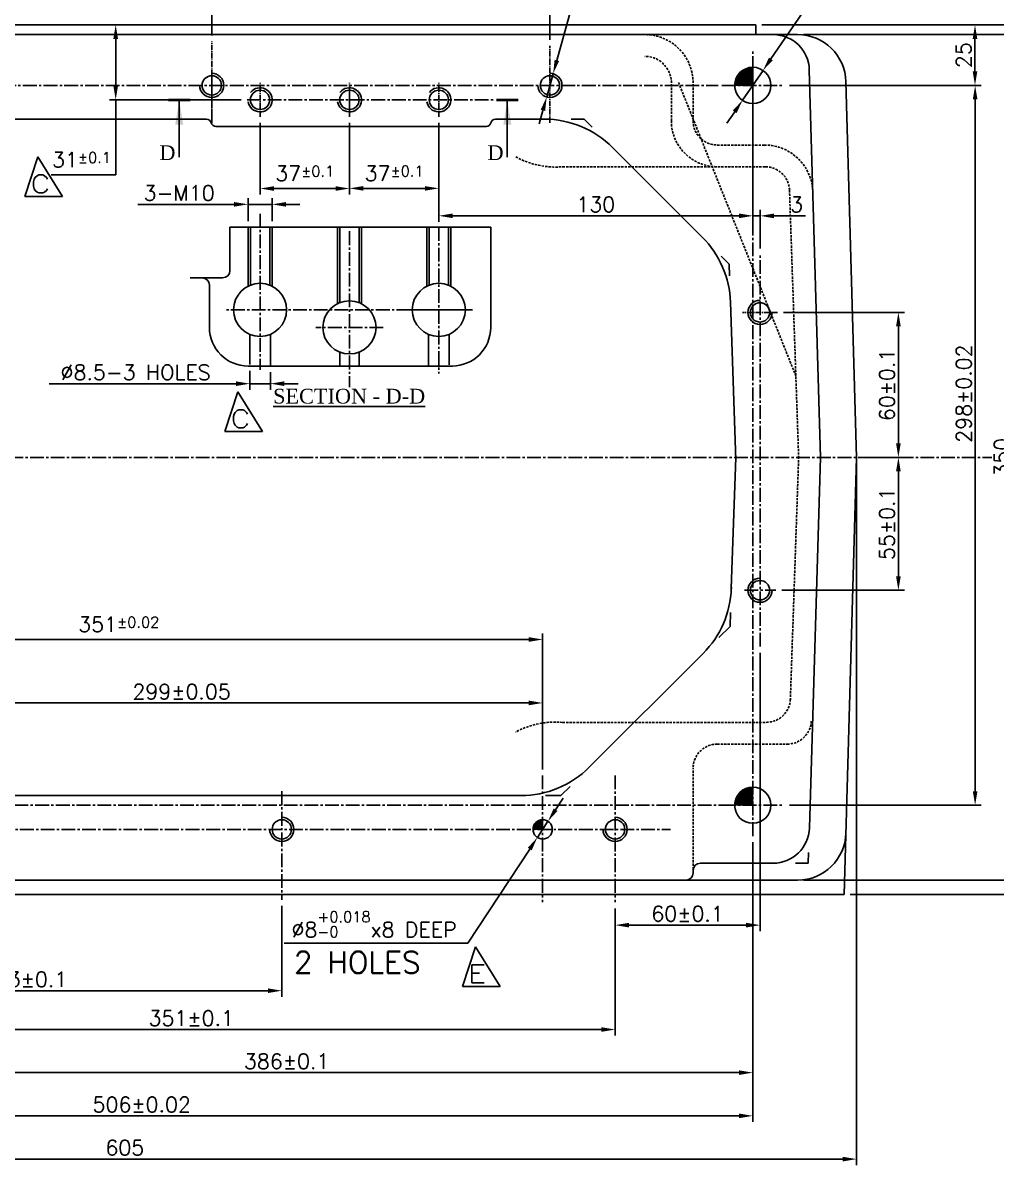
# Model space of a CAD drawing. Header units: millimetres. Extents: x -4466 to 20635, y -2270 to 9154.
# Drawn here: x 3373.3 to 3776.3, y 5808.7 to 6281.6 of the extents above; entities that cross this region are included whole.
import ezdxf

# ---------------------------------------------------------------- set-up
doc = ezdxf.new("R2010")
doc.units = ezdxf.units.MM
doc.header["$LTSCALE"] = 0.3
doc.header["$PDSIZE"] = -50
doc.linetypes.add('CENTER2', pattern=[28.575, 19.05, -3.175, 3.175, -3.175])
doc.linetypes.add('HIDDEN2', pattern=[4.7625, 3.175, -1.5875])
doc.layers.add('AM_8', color=1, linetype='Continuous', lineweight=25)
doc.layers.add('center', color=1, linetype='CENTER2')
doc.layers.add('hidden', color=4, linetype='HIDDEN2')
doc.styles.add('ROMANTIC', font='romantic.ttf')
doc.styles.add('rs', font='romans.shx')
doc.styles.get("Standard").update_dxf_attribs({"font": 'romans.shx'})
doc.dimstyles.new('ISO-25', dxfattribs={"dimscale": 2.5, "dimtxt": 2.5, "dimasz": 2.5, "dimexe": 0.7, "dimexo": 0.625, "dimtad": 1, "dimdec": 3, "dimlfac": -1, "dimzin": 9, "dimdsep": 46, "dimtxsty": 'Standard', "dimcen": 2.5, "dimclrd": 1, "dimclre": 1, "dimclrt": 7, "dimazin": 0, "dimtfac": 0.65, "dimtdec": 3, "dimtmove": 0, "dimatfit": 3, "dimfxl": 0.7, "dimtolj": 1, "dimarcsym": 0})
doc.dimstyles.new('sarab', dxfattribs={"dimscale": 3, "dimtxt": 2.5, "dimasz": 2.3, "dimexe": 1, "dimexo": 1, "dimtad": 1, "dimdec": 3, "dimdsep": 46, "dimtxsty": 'rs', "dimcen": 0, "dimclrd": 1, "dimclre": 1, "dimclrt": 7, "dimadec": 3, "dimazin": 2, "dimtfac": 1, "dimtdec": 3, "dimtmove": 0, "dimatfit": 3, "dimfxl": 1, "dimarcsym": 0})
doc.dimstyles.new('sarab$0', dxfattribs={"dimscale": 3, "dimtxt": 2.5, "dimasz": 2.3, "dimexe": 1, "dimexo": 1, "dimtad": 1, "dimdec": 3, "dimdsep": 46, "dimtxsty": 'rs', "dimcen": 0, "dimclrd": 1, "dimclre": 1, "dimclrt": 7, "dimadec": 3, "dimazin": 2, "dimtfac": 1, "dimtdec": 3, "dimtmove": 0, "dimatfit": 3, "dimfxl": 1, "dimarcsym": 0})
doc.dimstyles.new('sarab$3', dxfattribs={"dimscale": 3, "dimtxt": 2.5, "dimasz": 2.3, "dimexe": 1, "dimexo": 1, "dimtad": 1, "dimdec": 3, "dimdsep": 46, "dimtxsty": 'rs', "dimcen": 0, "dimclrd": 1, "dimclre": 1, "dimclrt": 7, "dimadec": 3, "dimazin": 2, "dimtfac": 1, "dimtdec": 3, "dimtmove": 0, "dimatfit": 3, "dimfxl": 1, "dimarcsym": 0})
pattern_1 = [(45, (-37.37105, 3307.34637), (-0.0707106781, 0.0707106781), [])]

# ---------------------------------------------------------------- blocks, each defined once
blk = doc.blocks.new('*D426')
at = {"color": 1, "lineweight": -2, "transparency": 16777216}
for p, q in [((3718.54, 6099.17), (3718.54, 5808.67)), ((3113.54, 5872.17), (3113.54, 5808.67)), ((3712.79, 5811.17), (3119.29, 5811.17))]:
    blk.add_line(p, q, dxfattribs=at)
at = {"color": 1, "transparency": 16777216}
for points in [[(3119.29, 5812.13), (3119.29, 5810.21), (3113.54, 5811.17)], [(3712.79, 5812.13), (3712.79, 5810.21), (3718.54, 5811.17)]]:
    blk.add_solid(points, dxfattribs=at)
at = {"layer": 'Defpoints', "color": 0, "transparency": 16777216}
for p in [(3718.54, 6101.67), (3113.54, 5874.67), (3113.54, 5811.17)]:
    blk.add_point(p, dxfattribs=at)
at = {"color": 7, "transparency": 16777216, "insert": (3415.53, 5815.86), "char_height": 6.25, "attachment_point": 5, "style": 'rs'}
blk.add_mtext('605', dxfattribs=at)
blk = doc.blocks.new('*D346')
at = {"color": 1, "lineweight": -2, "transparency": 16777216}
for p, q in [((3267.54, 5916.61), (3267.54, 5878.39)), ((3480.54, 5916), (3480.54, 5878.39)), ((3273.29, 5880.89), (3474.79, 5880.89))]:
    blk.add_line(p, q, dxfattribs=at)
at = {"color": 1, "transparency": 16777216}
for points in [[(3273.29, 5881.84), (3273.29, 5879.93), (3267.54, 5880.89)], [(3474.79, 5881.84), (3474.79, 5879.93), (3480.54, 5880.89)]]:
    blk.add_solid(points, dxfattribs=at)
at = {"layer": 'Defpoints', "color": 0, "transparency": 16777216}
for p in [(3267.54, 5919.11), (3480.54, 5918.5), (3480.54, 5880.89)]:
    blk.add_point(p, dxfattribs=at)
at = {"color": 7, "transparency": 16777216, "insert": (3374.04, 5885.57), "char_height": 6.25, "attachment_point": 5, "style": 'rs'}
blk.add_mtext('213±0.1', dxfattribs=at)
blk = doc.blocks.new('*D347')
at = {"color": 1, "lineweight": -2, "transparency": 16777216}
for p, q in [((3267.54, 5918.17), (3267.54, 5862.31)), ((3618.54, 5914.98), (3618.54, 5862.31)), ((3273.29, 5864.81), (3612.79, 5864.81))]:
    blk.add_line(p, q, dxfattribs=at)
at = {"color": 1, "transparency": 16777216}
for points in [[(3273.29, 5865.77), (3273.29, 5863.85), (3267.54, 5864.81)], [(3612.79, 5865.77), (3612.79, 5863.85), (3618.54, 5864.81)]]:
    blk.add_solid(points, dxfattribs=at)
at = {"layer": 'Defpoints', "color": 0, "transparency": 16777216}
for p in [(3267.54, 5920.67), (3618.54, 5917.48), (3618.54, 5864.81)]:
    blk.add_point(p, dxfattribs=at)
at = {"color": 7, "transparency": 16777216, "insert": (3443.04, 5869.5), "char_height": 6.25, "attachment_point": 5, "style": 'rs'}
blk.add_mtext('351±0.1', dxfattribs=at)
blk = doc.blocks.new('*D395')
at = {"color": 1, "lineweight": -2, "transparency": 16777216}
for p, q in [((3675.54, 5942.4), (3675.54, 5844.47)), ((3289.54, 5920.67), (3289.54, 5844.47)), ((3295.29, 5846.97), (3669.79, 5846.97))]:
    blk.add_line(p, q, dxfattribs=at)
at = {"color": 1, "transparency": 16777216}
for points in [[(3295.29, 5847.93), (3295.29, 5846.01), (3289.54, 5846.97)], [(3669.79, 5847.93), (3669.79, 5846.01), (3675.54, 5846.97)]]:
    blk.add_solid(points, dxfattribs=at)
at = {"layer": 'Defpoints', "color": 0, "transparency": 16777216}
for p in [(3675.54, 5944.9), (3289.54, 5923.17), (3675.54, 5846.97)]:
    blk.add_point(p, dxfattribs=at)
at = {"color": 7, "transparency": 16777216, "insert": (3482.54, 5851.66), "char_height": 6.25, "attachment_point": 5, "style": 'rs'}
blk.add_mtext('386±0.1', dxfattribs=at)
blk = doc.blocks.new('*D348')
at = {"color": 1, "lineweight": -2, "transparency": 16777216}
for p, q in [((3690.81, 6255.67), (3770.11, 6255.67)), ((3767.61, 6249.92), (3767.61, 5963.42)), ((3690.81, 5957.67), (3770.11, 5957.67))]:
    blk.add_line(p, q, dxfattribs=at)
at = {"color": 1, "transparency": 16777216}
for points in [[(3766.65, 6249.92), (3768.57, 6249.92), (3767.61, 6255.67)], [(3766.65, 5963.42), (3768.57, 5963.42), (3767.61, 5957.67)]]:
    blk.add_solid(points, dxfattribs=at)
at = {"layer": 'Defpoints', "color": 0, "transparency": 16777216}
for p in [(3688.31, 6255.67), (3688.31, 5957.67), (3767.61, 5957.67)]:
    blk.add_point(p, dxfattribs=at)
at = {"color": 7, "transparency": 16777216, "insert": (3762.92, 6128.06), "char_height": 6.25, "attachment_point": 5, "rotation": 90, "style": 'rs'}
blk.add_mtext('298±0.02', dxfattribs=at)
blk = doc.blocks.new('*D352')
at = {"color": 1, "lineweight": -2, "transparency": 16777216}
for p, q in [((3678.54, 6020.81), (3678.54, 5905.53)), ((3618.54, 5914.98), (3618.54, 5905.53)), ((3624.29, 5908.03), (3672.79, 5908.03))]:
    blk.add_line(p, q, dxfattribs=at)
at = {"color": 1, "transparency": 16777216}
for points in [[(3624.29, 5908.99), (3624.29, 5907.07), (3618.54, 5908.03)], [(3672.79, 5908.99), (3672.79, 5907.07), (3678.54, 5908.03)]]:
    blk.add_solid(points, dxfattribs=at)
at = {"layer": 'Defpoints', "color": 0, "transparency": 16777216}
for p in [(3678.54, 6023.31), (3618.54, 5917.48), (3678.54, 5908.03)]:
    blk.add_point(p, dxfattribs=at)
at = {"color": 7, "transparency": 16777216, "insert": (3648.54, 5912.72), "char_height": 6.25, "attachment_point": 5, "style": 'rs'}
blk.add_mtext('60±0.1', dxfattribs=at)
blk = doc.blocks.new('*D437')
at = {"color": 1, "lineweight": -2, "transparency": 16777216}
for p, q in [((3169.54, 5955.17), (3169.54, 5826.57)), ((3675.54, 5939.9), (3675.54, 5826.57)), ((3175.29, 5829.07), (3669.79, 5829.07))]:
    blk.add_line(p, q, dxfattribs=at)
at = {"color": 1, "transparency": 16777216}
for points in [[(3175.29, 5830.03), (3175.29, 5828.11), (3169.54, 5829.07)], [(3669.79, 5830.03), (3669.79, 5828.11), (3675.54, 5829.07)]]:
    blk.add_solid(points, dxfattribs=at)
at = {"layer": 'Defpoints', "color": 0, "transparency": 16777216}
for p in [(3169.54, 5957.67), (3675.54, 5942.4), (3675.54, 5829.07)]:
    blk.add_point(p, dxfattribs=at)
at = {"color": 7, "transparency": 16777216, "insert": (3422.54, 5833.76), "char_height": 6.25, "attachment_point": 5, "style": 'rs'}
blk.add_mtext('506±0.02', dxfattribs=at)
blk = doc.blocks.new('*D438')
at = {"color": 1, "lineweight": -2, "transparency": 16777216}
for p, q in [((3267.54, 6290.17), (3267.54, 6297)), ((3273.29, 6294.5), (3445.79, 6294.5)), ((3451.54, 6276.31), (3451.54, 6297))]:
    blk.add_line(p, q, dxfattribs=at)
at = {"color": 1, "transparency": 16777216}
for points in [[(3273.29, 6295.46), (3273.29, 6293.55), (3267.54, 6294.5)], [(3445.79, 6295.46), (3445.79, 6293.55), (3451.54, 6294.5)]]:
    blk.add_solid(points, dxfattribs=at)
at = {"layer": 'Defpoints', "color": 0, "transparency": 16777216}
for p in [(3451.54, 6294.5), (3267.54, 6287.67), (3451.54, 6273.81)]:
    blk.add_point(p, dxfattribs=at)
at = {"color": 7, "transparency": 16777216, "insert": (3359.54, 6299.19), "char_height": 6.25, "attachment_point": 5, "style": 'rs'}
blk.add_mtext('184±0.1', dxfattribs=at)
blk = doc.blocks.new('_DatumFilled')
at = {"color": 0, "linetype": 'ByBlock'}
blk.add_solid([(0, 0.577), (-1, 0), (0, -0.577)], dxfattribs=at)
blk = doc.blocks.new('*D439')
at = {"color": 1, "lineweight": -2, "transparency": 16777216}
for p, q in [((3267.54, 6283.17), (3267.54, 6313.5)), ((3591.54, 6274.56), (3591.54, 6313.5)), ((3273.29, 6311), (3585.79, 6311))]:
    blk.add_line(p, q, dxfattribs=at)
at = {"color": 1, "transparency": 16777216}
for points in [[(3273.29, 6311.95), (3273.29, 6310.04), (3267.54, 6311)], [(3585.79, 6311.95), (3585.79, 6310.04), (3591.54, 6311)]]:
    blk.add_solid(points, dxfattribs=at)
at = {"layer": 'Defpoints', "color": 0, "transparency": 16777216}
for p in [(3591.54, 6311), (3267.54, 6280.67), (3591.54, 6272.06)]:
    blk.add_point(p, dxfattribs=at)
at = {"color": 7, "transparency": 16777216, "insert": (3429.54, 6315.68), "char_height": 6.25, "attachment_point": 5, "style": 'rs'}
blk.add_mtext('324±0.1', dxfattribs=at)
blk = doc.blocks.new('*D440')
at = {"color": 1, "lineweight": -2, "transparency": 16777216}
for p, q in [((3721.04, 6101.67), (3738.33, 6101.67)), ((3735.83, 6095.92), (3735.83, 6052.42)), ((3687.61, 6046.67), (3738.33, 6046.67))]:
    blk.add_line(p, q, dxfattribs=at)
at = {"color": 1, "transparency": 16777216}
for points in [[(3734.87, 6095.92), (3736.79, 6095.92), (3735.83, 6101.67)], [(3734.87, 6052.42), (3736.79, 6052.42), (3735.83, 6046.67)]]:
    blk.add_solid(points, dxfattribs=at)
at = {"layer": 'Defpoints', "color": 0, "transparency": 16777216}
for p in [(3718.54, 6101.67), (3685.11, 6046.67), (3735.83, 6046.67)]:
    blk.add_point(p, dxfattribs=at)
at = {"color": 7, "transparency": 16777216, "insert": (3731.14, 6074.17), "char_height": 6.25, "attachment_point": 5, "rotation": 90, "style": 'rs'}
blk.add_mtext('55±0.1', dxfattribs=at)
blk = doc.blocks.new('*D441')
at = {"color": 1, "lineweight": -2, "transparency": 16777216}
for p, q in [((3688.27, 6161.67), (3738.33, 6161.67)), ((3735.83, 6107.42), (3735.83, 6155.92)), ((3721.04, 6101.67), (3738.33, 6101.67))]:
    blk.add_line(p, q, dxfattribs=at)
at = {"color": 1, "transparency": 16777216}
for points in [[(3734.87, 6155.92), (3736.79, 6155.92), (3735.83, 6161.67)], [(3734.87, 6107.42), (3736.79, 6107.42), (3735.83, 6101.67)]]:
    blk.add_solid(points, dxfattribs=at)
at = {"layer": 'Defpoints', "color": 0, "transparency": 16777216}
for p in [(3685.77, 6161.67), (3735.83, 6161.67), (3718.54, 6101.67)]:
    blk.add_point(p, dxfattribs=at)
at = {"color": 7, "transparency": 16777216, "insert": (3731.14, 6131.67), "char_height": 6.25, "attachment_point": 5, "rotation": 90, "style": 'rs'}
blk.add_mtext('60±0.1', dxfattribs=at)
blk = doc.blocks.new('*D442')
at = {"color": 1, "lineweight": -2, "transparency": 16777216}
for p, q in [((3696.6, 6276.67), (3785.84, 6276.67)), ((3783.34, 6270.92), (3783.34, 5932.42)), ((3696.6, 5926.67), (3785.84, 5926.67))]:
    blk.add_line(p, q, dxfattribs=at)
at = {"color": 1, "transparency": 16777216}
for points in [[(3782.38, 6270.92), (3784.29, 6270.92), (3783.34, 6276.67)], [(3782.38, 5932.42), (3784.29, 5932.42), (3783.34, 5926.67)]]:
    blk.add_solid(points, dxfattribs=at)
at = {"layer": 'Defpoints', "color": 0, "transparency": 16777216}
for p in [(3694.1, 6276.67), (3694.1, 5926.67), (3783.34, 5926.67)]:
    blk.add_point(p, dxfattribs=at)
at = {"color": 7, "transparency": 16777216, "insert": (3778.65, 6101.67), "char_height": 6.25, "attachment_point": 5, "rotation": 90, "style": 'rs'}
blk.add_mtext('350', dxfattribs=at)
blk = doc.blocks.new('*D428')
at = {"color": 1, "lineweight": -2, "transparency": 16777216}
for p, q in [((3679.29, 6280.67), (3828.09, 6280.67)), ((3825.59, 5926.42), (3825.59, 6274.92)), ((3715.87, 5920.67), (3828.09, 5920.67))]:
    blk.add_line(p, q, dxfattribs=at)
at = {"color": 1, "transparency": 16777216}
for points in [[(3824.63, 6274.92), (3826.55, 6274.92), (3825.59, 6280.67)], [(3824.63, 5926.42), (3826.55, 5926.42), (3825.59, 5920.67)]]:
    blk.add_solid(points, dxfattribs=at)
at = {"layer": 'Defpoints', "color": 0, "transparency": 16777216}
for p in [(3676.79, 6280.67), (3825.59, 6280.67), (3713.37, 5920.67)]:
    blk.add_point(p, dxfattribs=at)
at = {"color": 7, "transparency": 16777216, "insert": (3820.9, 6101.67), "char_height": 6.25, "attachment_point": 5, "rotation": 90, "style": 'rs'}
blk.add_mtext('360±0.1', dxfattribs=at)
blk = doc.blocks.new('*D432')
at = {"color": 1, "lineweight": -2, "transparency": 16777216}
for p, q in [((3604.98, 6303.85), (3594.43, 6266.03)), ((3685.7, 6303.85), (3604.98, 6303.85)), ((3590.2, 6250.86), (3592.88, 6260.49)), ((3588.65, 6245.32), (3587.11, 6239.78))]:
    blk.add_line(p, q, dxfattribs=at)
at = {"color": 1, "transparency": 16777216}
for points in [[(3593.5, 6266.29), (3595.35, 6265.77), (3592.88, 6260.49)], [(3587.73, 6245.58), (3589.57, 6245.06), (3590.2, 6250.86)]]:
    blk.add_solid(points, dxfattribs=at)
at = {"layer": 'Defpoints', "color": 0, "transparency": 16777216}
for p in [(3592.88, 6260.49), (3590.2, 6250.86)]:
    blk.add_point(p, dxfattribs=at)
at = {"color": 7, "transparency": 16777216, "insert": (3646.12, 6310.17), "char_height": 6.25, "attachment_point": 5, "style": 'rs'}
blk.add_mtext('M10 (13 HOLES)', dxfattribs=at)
blk = doc.blocks.new('*D433')
at = {"color": 1, "lineweight": -2, "transparency": 16777216}
for p, q in [((3710.39, 6306.53), (3683.03, 6266.6)), ((3817.31, 6306.53), (3710.39, 6306.53)), ((3671.3, 6249.49), (3679.78, 6261.86)), ((3668.05, 6244.75), (3664.8, 6240))]:
    blk.add_line(p, q, dxfattribs=at)
at = {"color": 1, "transparency": 16777216}
for points in [[(3682.24, 6267.15), (3683.82, 6266.06), (3679.78, 6261.86)], [(3667.26, 6245.29), (3668.84, 6244.2), (3671.3, 6249.49)]]:
    blk.add_solid(points, dxfattribs=at)
at = {"layer": 'Defpoints', "color": 0, "transparency": 16777216}
for p in [(3679.78, 6261.86), (3671.3, 6249.49)]:
    blk.add_point(p, dxfattribs=at)
at = {"color": 7, "transparency": 16777216, "insert": (3764.64, 6316.42), "char_height": 6.25, "attachment_point": 5, "style": 'rs'}
blk.add_mtext('∅15\\S+0.018^ -0; (3 HOLES)', dxfattribs=at)
blk = doc.blocks.new('*D361')
at = {"color": 1, "lineweight": -2, "transparency": 16777216}
for p, q in [((3471.54, 6240.17), (3471.54, 6210.46)), ((3508.54, 6240.17), (3508.54, 6210.46)), ((3477.29, 6212.96), (3502.79, 6212.96))]:
    blk.add_line(p, q, dxfattribs=at)
at = {"color": 1, "transparency": 16777216}
for points in [[(3477.29, 6213.92), (3477.29, 6212.01), (3471.54, 6212.96)], [(3502.79, 6213.92), (3502.79, 6212.01), (3508.54, 6212.96)]]:
    blk.add_solid(points, dxfattribs=at)
at = {"layer": 'Defpoints', "color": 0, "transparency": 16777216}
for p in [(3471.54, 6242.67), (3508.54, 6242.67), (3508.54, 6212.96)]:
    blk.add_point(p, dxfattribs=at)
at = {"color": 7, "transparency": 16777216, "insert": (3490.04, 6219.21), "char_height": 6.25, "attachment_point": 5, "style": 'rs'}
blk.add_mtext('37{}{\\A0;{\\H1.5x;}{\\A2;\\H0.71x;\\C2;%%p0.1}}', dxfattribs=at)
blk = doc.blocks.new('*D362')
at = {"color": 1, "lineweight": -2, "transparency": 16777216}
for p, q in [((3508.54, 6240.17), (3508.54, 6210.53)), ((3545.54, 6240.17), (3545.54, 6210.53)), ((3514.29, 6213.03), (3539.79, 6213.03))]:
    blk.add_line(p, q, dxfattribs=at)
at = {"color": 1, "transparency": 16777216}
for points in [[(3514.29, 6213.98), (3514.29, 6212.07), (3508.54, 6213.03)], [(3539.79, 6213.98), (3539.79, 6212.07), (3545.54, 6213.03)]]:
    blk.add_solid(points, dxfattribs=at)
at = {"layer": 'Defpoints', "color": 0, "transparency": 16777216}
for p in [(3508.54, 6242.67), (3545.54, 6242.67), (3545.54, 6213.03)]:
    blk.add_point(p, dxfattribs=at)
at = {"color": 7, "transparency": 16777216, "insert": (3527.04, 6219.28), "char_height": 6.25, "attachment_point": 5, "style": 'rs'}
blk.add_mtext('37{}{\\A0;{\\H1.5x;}{\\A2;\\H0.71x;\\C2;%%p0.1}}', dxfattribs=at)
blk = doc.blocks.new('*D363')
at = {"color": 1, "lineweight": -2, "transparency": 16777216}
for p, q in [((3675.54, 6267.81), (3675.54, 6199.17)), ((3545.54, 6224.17), (3545.54, 6199.17)), ((3669.79, 6201.67), (3551.29, 6201.67))]:
    blk.add_line(p, q, dxfattribs=at)
at = {"color": 1, "transparency": 16777216}
for points in [[(3551.29, 6202.63), (3551.29, 6200.72), (3545.54, 6201.67)], [(3669.79, 6202.63), (3669.79, 6200.72), (3675.54, 6201.67)]]:
    blk.add_solid(points, dxfattribs=at)
at = {"layer": 'Defpoints', "color": 0, "transparency": 16777216}
for p in [(3675.54, 6270.31), (3545.54, 6226.67), (3545.54, 6201.67)]:
    blk.add_point(p, dxfattribs=at)
at = {"color": 7, "transparency": 16777216, "insert": (3610.54, 6206.36), "char_height": 6.25, "attachment_point": 5, "style": 'rs'}
blk.add_mtext('130', dxfattribs=at)
blk = doc.blocks.new('*D364')
at = {"color": 1, "lineweight": -2, "transparency": 16777216}
for p, q in [((3669.79, 6201.65), (3664.04, 6201.65)), ((3675.54, 6201.65), (3678.54, 6201.65)), ((3678.54, 6188.09), (3678.54, 6204.15)), ((3684.29, 6201.65), (3697.33, 6201.65)), ((3675.54, 6199.17), (3675.54, 6199.15))]:
    blk.add_line(p, q, dxfattribs=at)
at = {"color": 1, "transparency": 16777216}
for points in [[(3669.79, 6202.61), (3669.79, 6200.69), (3675.54, 6201.65)], [(3684.29, 6202.61), (3684.29, 6200.69), (3678.54, 6201.65)]]:
    blk.add_solid(points, dxfattribs=at)
at = {"layer": 'Defpoints', "color": 0, "transparency": 16777216}
for p in [(3675.54, 6201.67), (3678.54, 6201.65), (3678.54, 6185.59)]:
    blk.add_point(p, dxfattribs=at)
at = {"color": 7, "transparency": 16777216, "insert": (3693.69, 6206.34), "char_height": 6.25, "attachment_point": 5, "style": 'rs'}
blk.add_mtext('3', dxfattribs=at)
blk = doc.blocks.new('*D451')
at = {"color": 1, "lineweight": -2, "transparency": 16777216}
for p, q in [((3443.72, 6280.67), (3409.25, 6280.67)), ((3411.75, 6274.92), (3411.75, 6255.42)), ((3463.64, 6249.67), (3409.25, 6249.67)), ((3411.75, 6249.67), (3411.75, 6218.63)), ((3411.75, 6218.63), (3385.02, 6218.63))]:
    blk.add_line(p, q, dxfattribs=at)
at = {"color": 1, "transparency": 16777216}
for points in [[(3410.79, 6274.92), (3412.71, 6274.92), (3411.75, 6280.67)], [(3410.79, 6255.42), (3412.71, 6255.42), (3411.75, 6249.67)]]:
    blk.add_solid(points, dxfattribs=at)
at = {"layer": 'Defpoints', "color": 0, "transparency": 16777216}
for p in [(3446.22, 6280.67), (3411.75, 6249.67), (3466.14, 6249.67)]:
    blk.add_point(p, dxfattribs=at)
at = {"color": 7, "transparency": 16777216, "insert": (3397.61, 6224.88), "char_height": 6.25, "attachment_point": 5, "style": 'rs'}
blk.add_mtext('31{}{\\A0;{\\H1.5x;}{\\A2;\\H0.71x;\\C2;%%p0.1}}', dxfattribs=at)
blk = doc.blocks.new('*D340')
at = {"color": 1, "lineweight": -2, "transparency": 16777216}
for p, q in [((3467.29, 6137.56), (3467.29, 6129.68)), ((3475.79, 6136.98), (3475.79, 6129.68)), ((3461.54, 6132.18), (3384.21, 6132.18)), ((3475.79, 6132.18), (3467.29, 6132.18)), ((3481.54, 6132.18), (3487.29, 6132.18))]:
    blk.add_line(p, q, dxfattribs=at)
at = {"color": 1, "transparency": 16777216}
for points in [[(3461.54, 6133.14), (3461.54, 6131.22), (3467.29, 6132.18)], [(3481.54, 6133.14), (3481.54, 6131.22), (3475.79, 6132.18)]]:
    blk.add_solid(points, dxfattribs=at)
at = {"layer": 'Defpoints', "color": 0, "transparency": 16777216}
for p in [(3467.29, 6140.06), (3475.79, 6139.48), (3467.29, 6132.18)]:
    blk.add_point(p, dxfattribs=at)
at = {"color": 7, "transparency": 16777216, "insert": (3420, 6136.87), "char_height": 6.25, "attachment_point": 5, "style": 'rs'}
blk.add_mtext('%%C8.5-3 HOLES', dxfattribs=at)
blk = doc.blocks.new('*D365')
at = {"color": 1, "lineweight": -2, "transparency": 16777216}
for p, q in [((3460.79, 6206.42), (3420.96, 6206.42)), ((3466.54, 6199.48), (3466.54, 6208.92)), ((3476.54, 6206.42), (3466.54, 6206.42)), ((3476.54, 6199.48), (3476.54, 6208.92)), ((3482.29, 6206.42), (3488.04, 6206.42))]:
    blk.add_line(p, q, dxfattribs=at)
at = {"color": 1, "transparency": 16777216}
for points in [[(3460.79, 6207.38), (3460.79, 6205.46), (3466.54, 6206.42)], [(3482.29, 6207.38), (3482.29, 6205.46), (3476.54, 6206.42)]]:
    blk.add_solid(points, dxfattribs=at)
at = {"layer": 'Defpoints', "color": 0, "transparency": 16777216}
for p in [(3476.54, 6206.42), (3466.54, 6196.98), (3476.54, 6196.98)]:
    blk.add_point(p, dxfattribs=at)
at = {"color": 7, "transparency": 16777216, "insert": (3438, 6211.11), "char_height": 6.25, "attachment_point": 5, "style": 'rs'}
blk.add_mtext('3-M10', dxfattribs=at)
blk = doc.blocks.new('*D366')
at = {"color": 1, "lineweight": -2, "transparency": 16777216}
for p, q in [((3679.29, 6280.67), (3810.84, 6280.67)), ((3808.34, 6107.42), (3808.34, 6274.92)), ((3793.34, 6101.67), (3810.84, 6101.67))]:
    blk.add_line(p, q, dxfattribs=at)
at = {"color": 1, "transparency": 16777216}
for points in [[(3807.38, 6274.92), (3809.29, 6274.92), (3808.34, 6280.67)], [(3807.38, 6107.42), (3809.29, 6107.42), (3808.34, 6101.67)]]:
    blk.add_solid(points, dxfattribs=at)
at = {"layer": 'Defpoints', "color": 0, "transparency": 16777216}
for p in [(3676.79, 6280.67), (3808.34, 6280.67), (3790.84, 6101.67)]:
    blk.add_point(p, dxfattribs=at)
at = {"color": 7, "transparency": 16777216, "insert": (3803.65, 6191.17), "char_height": 6.25, "attachment_point": 5, "rotation": 90, "style": 'rs'}
blk.add_mtext('179', dxfattribs=at)
blk = doc.blocks.new('*D369')
at = {"color": 1, "lineweight": -2, "transparency": 16777216}
for p, q in [((3237.54, 6263.13), (3237.54, 6023.77)), ((3582.79, 6026.27), (3243.29, 6026.27)), ((3588.54, 5972.5), (3588.54, 6028.77))]:
    blk.add_line(p, q, dxfattribs=at)
at = {"color": 1, "transparency": 16777216}
for points in [[(3243.29, 6027.23), (3243.29, 6025.31), (3237.54, 6026.27)], [(3582.79, 6027.23), (3582.79, 6025.31), (3588.54, 6026.27)]]:
    blk.add_solid(points, dxfattribs=at)
at = {"layer": 'Defpoints', "color": 0, "transparency": 16777216}
for p in [(3237.54, 6265.63), (3237.54, 6026.27), (3588.54, 5970)]:
    blk.add_point(p, dxfattribs=at)
at = {"color": 7, "transparency": 16777216, "insert": (3413.04, 6032.52), "char_height": 6.25, "attachment_point": 5, "style": 'rs'}
blk.add_mtext('351{}{\\A0;{\\H1.5x;}{\\A2;\\H0.71x;\\C2;%%p0.02}}', dxfattribs=at)
blk = doc.blocks.new('*D370')
at = {"color": 1, "lineweight": -2, "transparency": 16777216}
for p, q in [((3289.54, 5964.17), (3289.54, 6002.5)), ((3588.54, 5972.5), (3588.54, 6002.5)), ((3295.29, 6000), (3582.79, 6000))]:
    blk.add_line(p, q, dxfattribs=at)
at = {"color": 1, "transparency": 16777216}
for points in [[(3295.29, 6000.96), (3295.29, 5999.05), (3289.54, 6000)], [(3582.79, 6000.96), (3582.79, 5999.05), (3588.54, 6000)]]:
    blk.add_solid(points, dxfattribs=at)
at = {"layer": 'Defpoints', "color": 0, "transparency": 16777216}
for p in [(3588.54, 6000), (3588.54, 5970), (3289.54, 5961.67)]:
    blk.add_point(p, dxfattribs=at)
at = {"color": 7, "transparency": 16777216, "insert": (3439.04, 6004.69), "char_height": 6.25, "attachment_point": 5, "style": 'rs'}
blk.add_mtext('299±0.05', dxfattribs=at)
blk = doc.blocks.new('*D398')
at = {"color": 1, "lineweight": -2, "transparency": 16777216}
for p, q in [((3593.89, 5955.82), (3597.05, 5960.63)), ((3590.74, 5951.02), (3586.34, 5944.33)), ((3557.58, 5900.55), (3583.19, 5939.53)), ((3481.46, 5900.55), (3557.58, 5900.55))]:
    blk.add_line(p, q, dxfattribs=at)
at = {"color": 1, "transparency": 16777216}
for points in [[(3593.09, 5956.35), (3594.69, 5955.3), (3590.74, 5951.02)], [(3582.39, 5940.05), (3583.99, 5939), (3586.34, 5944.33)]]:
    blk.add_solid(points, dxfattribs=at)
at = {"layer": 'Defpoints', "color": 0, "transparency": 16777216}
for p in [(3590.74, 5951.02), (3586.34, 5944.33)]:
    blk.add_point(p, dxfattribs=at)
at = {"color": 7, "transparency": 16777216, "insert": (3518.74, 5908.36), "char_height": 6.25, "attachment_point": 5, "style": 'rs'}
blk.add_mtext('∅8{}{\\A0;{\\H2x;}{\\A2;\\H0.71x;\\C2;\\S+0.018^ -0;}}{{}}x8 DEEP', dxfattribs=at)
blk = doc.blocks.new('*D425')
at = {"color": 1, "lineweight": -2, "transparency": 16777216}
for p, q in [((3679.29, 6280.67), (3770.05, 6280.67)), ((3767.55, 6274.92), (3767.55, 6261.42)), ((3690.81, 6255.67), (3770.05, 6255.67))]:
    blk.add_line(p, q, dxfattribs=at)
at = {"color": 1, "transparency": 16777216}
for points in [[(3766.59, 6274.92), (3768.51, 6274.92), (3767.55, 6280.67)], [(3766.59, 6261.42), (3768.51, 6261.42), (3767.55, 6255.67)]]:
    blk.add_solid(points, dxfattribs=at)
at = {"layer": 'Defpoints', "color": 0, "transparency": 16777216}
for p in [(3676.79, 6280.67), (3688.31, 6255.67), (3767.55, 6255.67)]:
    blk.add_point(p, dxfattribs=at)
at = {"color": 7, "transparency": 16777216, "insert": (3762.86, 6268.17), "char_height": 6.25, "attachment_point": 5, "rotation": 90, "style": 'rs'}
blk.add_mtext('25', dxfattribs=at)

msp = doc.modelspace()

# ---------------------------------------------------------------- hatches: boundary and pattern name
at = {"layer": 'AM_8'}
h = msp.add_hatch(dxfattribs=at)
h.set_pattern_fill('_U', color=256, scale=0.1, angle=45, style=0, pattern_type=0)
h.set_pattern_definition(pattern_1)
edge = h.paths.add_edge_path()
edge.add_line((3668.03971, 6255.67454), (3675.53971, 6255.67454))
edge.add_line((3675.53971, 6255.67454), (3675.53971, 6263.17454))
edge.add_arc((3675.53971, 6255.67454), 7.5, 90, 180)
h = msp.add_hatch(dxfattribs=at)
h.set_pattern_fill('_U', color=256, scale=0.1, angle=45, style=0, pattern_type=0)
h.set_pattern_definition(pattern_1)
edge = h.paths.add_edge_path()
edge.add_arc((3675.53971, 5957.67454), 7.5, 90, 180)
edge.add_line((3668.03971, 5957.67454), (3675.53971, 5957.67454))
edge.add_line((3675.53971, 5957.67454), (3675.53971, 5965.17454))
h = msp.add_hatch(dxfattribs=at)
h.set_pattern_fill('_U', color=256, scale=0.1, angle=45, style=0, pattern_type=0)
h.set_pattern_definition(pattern_1)
edge = h.paths.add_edge_path()
edge.add_line((3584.53971, 5947.67454), (3588.53971, 5947.67454))
edge.add_line((3588.53971, 5947.67454), (3588.53971, 5951.67454))
edge.add_arc((3588.53971, 5947.67454), 4, 90, 180)

# ---------------------------------------------------------------- linework, layer by layer
for p, q in [((3215.64401, 6280.67454), (3676.78971, 6280.67454)), ((3676.78971, 6276.67454), (3676.78971, 6280.67454)), ((3184.35685, 6276.67454), (3694.10298, 6276.67454)), ((3703.53971, 6101.67454), (3698.95604, 6262.10294)), ((3714.09482, 6257.24574), (3718.53971, 6101.67454)), ((3206.70909, 6241.67454), (3449.39758, 6241.67454)), ((3453.27056, 6238.67454), (3565.22395, 6238.67454)), ((3460.85547, 6238.67454), (3565.22395, 6238.67454)), ((3569.03971, 6241.67454), (3589.20775, 6241.67454)), ((3571.3537, 6241.67454), (3569.32498, 6241.67454)), ((3600.32207, 6241.67454), (3605.77629, 6241.67454)), ((3609.07976, 6238.37107), (3605.77629, 6241.67454)), ((3654.62445, 6192.82638), (3617.49202, 6229.95881)), ((3379.46295, 6226.05673), (3374.06763, 6209.61617)), ((3389.71404, 6209.61617), (3379.46295, 6226.05673)), ((3374.06763, 6209.61617), (3389.71404, 6209.61617)), ((3459.03971, 6196.98185), (3567.03971, 6196.98185)), ((3459.03971, 6178.98185), (3459.03971, 6196.98185)), ((3467.53971, 6196.98185), (3467.53971, 6172.9788)), ((3475.53971, 6196.98185), (3475.53971, 6172.9788)), ((3504.53971, 6196.98185), (3504.53971, 6165.7288)), ((3512.53971, 6196.98185), (3512.53971, 6165.7288)), ((3541.53971, 6196.98185), (3541.53971, 6172.9788)), ((3549.53971, 6196.98185), (3549.53971, 6172.9788)), ((3567.03971, 6155.48185), (3567.03971, 6196.98185)), ((3665.77629, 6181.67454), (3662.48742, 6184.96341)), ((3665.94452, 6176.76777), (3665.77629, 6181.67454)), ((3442.53971, 6175.98185), (3456.03971, 6175.98185)), ((3450.53971, 6172.98185), (3450.53971, 6155.48185)), ((3668.56026, 6100.47525), (3666.31669, 6165.91273)), ((3467.28971, 6152.58604), (3467.28971, 6140.05663)), ((3475.78971, 6152.58604), (3475.78971, 6139.48185)), ((3541.28971, 6152.58604), (3541.28971, 6139.48185)), ((3549.78971, 6152.58604), (3549.78971, 6139.98991)), ((3504.53971, 6145.2349), (3504.53971, 6139.48185)), ((3512.53971, 6145.2349), (3512.53971, 6139.48185)), ((3466.53971, 6139.48185), (3551.21157, 6139.48185)), ((3471.53971, 6139.48185), (3545.53971, 6139.48185)), ((3462.28906, 6128.81707), (3456.89375, 6112.37651)), ((3472.54016, 6112.37651), (3462.28906, 6128.81707)), ((3456.89375, 6112.37651), (3472.54016, 6112.37651)), ((3668.51915, 6101.67454), (3666.65955, 6047.43636)), ((3703.53971, 6101.67454), (3698.97535, 5948.31193)), ((3713.36828, 5920.67454), (3718.53971, 6101.67454)), ((3666.31535, 6037.39722), (3666.11915, 6031.67454)), ((3666.11915, 6031.67454), (3661.49634, 6027.05174)), ((3654.96731, 6020.52271), (3607.83487, 5973.39027)), ((3599.92451, 5965.47991), (3596.11915, 5961.67454)), ((3206.70909, 5961.67454), (3579.5506, 5961.67454)), ((3589.66557, 5961.67454), (3596.11915, 5961.67454)), ((3698.67173, 5938.11026), (3698.53971, 5933.67454)), ((3653.83971, 5933.67454), (3683.9592, 5933.67454)), ((3693.16414, 5933.67454), (3698.53971, 5933.67454)), ((3184.35685, 5926.67454), (3694.10298, 5926.67454)), ((3209.91597, 5920.67454), (3713.36828, 5920.67454)), ((3560.69783, 5899.09574), (3555.30252, 5882.65518)), ((3570.94893, 5882.65518), (3560.69783, 5899.09574)), ((3555.30252, 5882.65518), (3570.94893, 5882.65518))]:
    msp.add_line(p, q)
at = {"color": 60}
for p, q in [((3442.56674, 6249.76144), (3433.54985, 6249.76144)), ((3442.56674, 6249.45169), (3433.54985, 6249.45169)), ((3578.41596, 6249.76144), (3569.39907, 6249.76144)), ((3578.41596, 6249.45169), (3569.39907, 6249.45169))]:
    msp.add_line(p, q, dxfattribs=at)
at = {"color": 1}
for p, q in [((3466.53971, 6196.98185), (3466.53971, 6172.52981)), ((3476.53971, 6196.98185), (3476.53971, 6172.52981)), ((3503.53971, 6196.98185), (3503.53971, 6165.27981)), ((3513.53971, 6196.98185), (3513.53971, 6165.27981)), ((3540.53971, 6196.98185), (3540.53971, 6172.52981)), ((3550.53971, 6196.98185), (3550.53971, 6172.52981))]:
    msp.add_line(p, q, dxfattribs=at)
for centre, radius in [((3675.53971, 6255.67454), 7.5), ((3451.53971, 6255.67454), 4), ((3591.53971, 6255.67454), 4), ((3471.53971, 6249.67454), 4), ((3508.53971, 6249.67454), 4), ((3545.53971, 6249.67454), 4), ((3471.53971, 6162.73185), 11), ((3545.53971, 6162.73185), 11), ((3508.53971, 6155.48185), 11), ((3678.53971, 6161.67454), 4), ((3678.53971, 6046.67454), 4), ((3675.53971, 5957.67454), 7.5), ((3480.53971, 5947.67454), 4), ((3588.53971, 5947.67454), 4), ((3618.53971, 5947.67454), 4)]:
    msp.add_circle(centre, radius)
for centre, radius, start, end in [((3683.96216, 6261.67454), 15, 1.636577, 90), ((3694.10298, 6256.67454), 20, 1.636577, 90), ((3451.53971, 6255.67454), 5, 180, 90), ((3591.53971, 6255.67454), 5, 180, 90), ((3449.39758, 6239.67454), 2, 14.4775122, 90), ((3453.27056, 6240.67454), 2, 194.4775122, 270), ((3565.16673, 6240.67454), 2, 270, 345.5224878), ((3569.03971, 6239.67454), 2, 90, 165.5224878), ((3589.20775, 6201.67454), 40, 45, 90), ((3626.34018, 6164.5421), 40, 1.9636575, 45), ((3447.53971, 6172.98185), 3, 0, 90), ((3456.03971, 6178.98185), 3, 270, 0), ((3678.53971, 6161.67454), 5, 90, 0), ((3466.53971, 6155.48185), 16, 180, 270), ((3551.03971, 6155.48185), 16, 270, 0), ((3678.53971, 6046.67454), 5, 90, 0), ((3626.68304, 6048.80698), 40, 315, 358.0363425), ((3579.5506, 6001.67454), 40, 270, 315), ((3480.53971, 5947.67454), 5, 180, 90), ((3618.53971, 5947.67454), 5, 180, 90), ((3683.9795, 5948.67454), 15, 270, 358.2952717), ((3694.10298, 5946.67454), 20, 270, 358.363423), ((3653.83971, 5930.67454), 3, 90, 180), ((3647.83971, 5929.67454), 3, 270, 0)]:
    msp.add_arc(centre, radius, start, end)
for centre in [(3471.53971, 6249.67454), (3508.53971, 6249.67454), (3545.53971, 6249.67454)]:
    msp.add_arc(centre, 5, 188.7394938, 141.5552457, dxfattribs=at)
at = {"layer": 'center', "ltscale": 0.4}
for p, q in [((3451.53971, 6246.22635), (3451.53971, 6273.80643)), ((3591.53971, 6240.1841), (3591.53971, 6272.06044)), ((3471.53971, 6242.67454), (3471.53971, 6256.67454)), ((3471.53971, 6242.67454), (3471.53971, 6256.67454)), ((3508.53971, 6242.67454), (3508.53971, 6256.67454)), ((3508.53971, 6242.67454), (3508.53971, 6256.67454)), ((3545.53971, 6242.67454), (3545.53971, 6256.67454)), ((3545.53971, 6242.67454), (3545.53971, 6256.67454)), ((3508.53971, 6243.88636), (3508.53971, 6254.43148)), ((3685.77031, 6161.67454), (3671.30911, 6161.67454)), ((3666.97988, 6047.67454), (3666.84393, 6047.67454))]:
    msp.add_line(p, q, dxfattribs=at)
at = {"layer": 'center'}
for p, q in [((3675.53971, 5944.90354), (3675.53971, 6270.30991)), ((3451.53971, 6240.1841), (3451.53971, 6259.06236)), ((3313.32944, 6255.67454), (3661.27488, 6255.67454)), ((3662.7687, 6255.67454), (3688.31072, 6255.67454)), ((3466.13971, 6249.67454), (3568.32701, 6249.67454)), ((3471.53971, 6202.50301), (3471.53971, 6137.93002)), ((3508.53971, 6195.25301), (3508.53971, 6130.68002)), ((3545.53971, 6197.02181), (3545.53971, 6136.35513)), ((3678.53971, 6023.31318), (3678.53971, 6185.58848)), ((3559.49841, 6162.73185), (3457.58101, 6162.73185)), ((3532.40957, 6162.73185), (3559.49841, 6162.73185)), ((3522.49841, 6155.48185), (3494.58101, 6155.48185)), ((3179.16561, 6101.67454), (3774.59191, 6101.67454)), ((3672.07369, 6046.67454), (3685.11445, 6046.67454)), ((3588.53971, 5970.00456), (3588.53971, 5917.48219)), ((3618.53971, 5970.00456), (3618.53971, 5917.48219)), ((3480.53971, 5963.46817), (3480.53971, 5918.49602)), ((3667.03971, 5957.67454), (3154.7249, 5957.67454)), ((3662.7687, 5957.67454), (3688.31072, 5957.67454)), ((3312.11105, 5947.67454), (3641.43612, 5947.67454))]:
    msp.add_line(p, q, dxfattribs=at)
at = {"layer": 'hidden'}
for p, q in [((3641.83971, 6240.97454), (3641.83971, 6256.67454)), ((3644.78971, 6256.87454), (3693.37899, 6135.37454)), ((3650.83971, 6240.97454), (3650.83971, 6256.67454)), ((3660.83971, 6230.97454), (3680.40869, 6230.97454)), ((3596.78971, 6221.97454), (3680.74683, 6221.97454)), ((3694.545, 6101.36615), (3690.74096, 6212.3172)), ((3694.545, 6101.98293), (3691.10439, 6001.63189)), ((3596.78971, 5991.97454), (3681.11026, 5991.97454)), ((3660.83971, 5982.97454), (3689.80698, 5982.97454)), ((3650.83971, 5929.67454), (3650.83971, 5972.97454))]:
    msp.add_line(p, q, dxfattribs=at)
for centre, radius, start, end in [((3630.83971, 6256.67454), 20, 0, 90), ((3630.83971, 6256.67454), 11, 0, 90), ((3660.83971, 6240.97454), 19, 180, 270), ((3660.83971, 6240.97454), 10, 180, 270), ((3680.40869, 6210.97454), 20, 1.636577, 90), ((3593.98754, 6256.52993), 34.66882, 241.3985013, 274.6360947), ((3680.74683, 6211.97454), 10, 1.9636575, 90), ((3681.11026, 6001.97454), 10, 270, 358.0363425), ((3593.76957, 5957.43752), 34.66882, 85.0024026, 118.239996), ((3689.80698, 5992.97454), 10, 270, 358.0363425), ((3660.83971, 5972.97454), 10, 90, 180)]:
    msp.add_arc(centre, radius, start, end, dxfattribs=at)

# ---------------------------------------------------------------- texts
at = {"style": 'ROMANTIC'}
for s, p in [('D', (3429.83709, 6224.74667)), ('D', (3565.68632, 6224.74667)), ('%%USECTION - D-D', (3476.9347, 6123.96076))]:
    msp.add_text(s, height=6.1, dxfattribs=at).set_placement(p)
at = {"width": 1.2}
for s, p in [('C', (3376.50205, 6211.12146)), ('C', (3459.32817, 6113.8818)), ('E', (3557.73694, 5884.16047))]:
    msp.add_text(s, height=7.5, dxfattribs=at).set_placement(p)
msp.add_text('2 HOLES', height=9).set_placement((3485.52824, 5888.15206))

# ---------------------------------------------------------------- dimensions: what is measured, and where the dimension line sits
for p1, p2, text, dimstyle, override, picture, middle in [((3671.29947, 6249.48824), (3679.77995, 6261.86085), '<> (3 HOLES)', 'sarab', {"dimscale": 2.5, "dimgap": 0.625, "dimtoh": 1, "dimdec": 2, "dimcen": 2.5, "dimadec": 1, "dimtol": 1, "dimlim": 0, "dimtp": 0.018, "dimtm": 1e-09, "dimtdec": 3}, '*D433', (3764.63519, 6306.52542)), ((3590.19642, 6250.85836), (3592.883, 6260.49072), 'M10 (13 HOLES)', 'sarab', {"dimscale": 2.5, "dimtoh": 1, "dimdec": 2, "dimcen": 2.5, "dimadec": 1, "dimtdec": 2}, '*D432', (3646.12106, 6303.84579)), ((3590.73588, 5951.01772), (3586.34354, 5944.33136), '<>{}{\\A0;{\\H2x;}{\\A2;\\H0.71x;\\C2;\\S+0.018^ -0;}}{{}}x8 DEEP', 'sarab$3', {"dimscale": 2.5, "dimtoh": 1, "dimdec": 2, "dimcen": 2.5, "dimadec": 1, "dimtp": 0.018, "dimtm": 1e-09, "dimtdec": 3, "dimtzin": 8}, '*D398', (3518.74071, 5900.54983))]:
    dim = msp.add_diameter_dim_2p(p1=p1, p2=p2, text=text, dimstyle=dimstyle, override=override)
    dim.commit()
    dim.dimension.update_dxf_attribs({"geometry": picture, "text_midpoint": middle, "dimtype": 163})
for base, p1, p2, override, picture, middle in [((3591.53971, 6310.99545), (3267.53971, 6280.67454), (3591.53971, 6272.06044), {"dimscale": 2.5, "dimtoh": 1, "dimdec": 2, "dimcen": 2.5, "dimadec": 1, "dimtol": 1, "dimtp": 0.1, "dimtm": 0.1, "dimtdec": 2, "dimldrblk": 'DatumFilled'}, '*D439', (3429.53971, 6310.99545)), ((3451.53971, 6294.50476), (3267.53971, 6287.66868), (3451.53971, 6273.80643), {"dimscale": 2.5, "dimtoh": 1, "dimdec": 2, "dimcen": 2.5, "dimadec": 1, "dimtol": 1, "dimtp": 0.1, "dimtm": 0.1, "dimtdec": 2, "dimldrblk": 'DatumFilled'}, '*D438', (3359.53971, 6294.50476)), ((3545.53971, 6201.67454), (3675.53971, 6270.30991), (3545.53971, 6226.67454), {"dimscale": 2.5, "dimtoh": 1, "dimdec": 2, "dimcen": 2.5, "dimadec": 1, "dimtdec": 2, "dimldrblk": 'DatumFilled'}, '*D363', (3610.53971, 6201.67454)), ((3113.53971, 5811.16843), (3718.53971, 6101.67454), (3113.53971, 5874.67454), {"dimscale": 2.5, "dimdec": 2, "dimadec": 2, "dimtdec": 2, "dimatfit": 0}, '*D426', (3415.53372, 5811.16843)), ((3678.53971, 5908.03315), (3618.53971, 5917.48219), (3678.53971, 6023.31318), {"dimscale": 2.5, "dimtoh": 1, "dimdec": 2, "dimcen": 2.5, "dimadec": 1, "dimtol": 1, "dimtp": 0.1, "dimtm": 0.1, "dimtdec": 2}, '*D352', (3648.53971, 5908.03315)), ((3675.53971, 5829.06972), (3169.53971, 5957.67454), (3675.53971, 5942.40354), {"dimscale": 2.5, "dimtoh": 1, "dimdec": 2, "dimcen": 2.5, "dimadec": 1, "dimtol": 1, "dimtp": 0.02, "dimtm": 0.02, "dimtdec": 2}, '*D437', (3422.53971, 5829.06972)), ((3675.53971, 5846.97101), (3289.53971, 5923.17454), (3675.53971, 5944.90354), {"dimscale": 2.5, "dimtoh": 1, "dimdec": 2, "dimcen": 2.5, "dimadec": 1, "dimtol": 1, "dimtp": 0.1, "dimtm": 0.1, "dimtdec": 2}, '*D395', (3482.53971, 5846.97101)), ((3618.53971, 5864.80833), (3267.53971, 5920.67454), (3618.53971, 5917.48219), {"dimscale": 2.5, "dimtoh": 1, "dimdec": 2, "dimcen": 2.5, "dimadec": 1, "dimtol": 1, "dimtp": 0.1, "dimtm": 0.1, "dimtdec": 2}, '*D347', (3443.03971, 5864.80833))]:
    dim = msp.add_linear_dim(base=base, p1=p1, p2=p2, dimstyle='sarab', override=override)
    dim.commit()
    dim.dimension.update_dxf_attribs({"geometry": picture, "text_midpoint": middle, "dimtype": 160})
dim = msp.add_linear_dim(base=(3411.75257, 6249.67454), p1=(3446.21686, 6280.67454), p2=(3466.13971, 6249.67454), angle=90, text='<>{}{\\A0;{\\H1.5x;}{\\A2;\\H0.71x;\\C2;%%p0.1}}', dimstyle='sarab', override={"dimscale": 2.5, "dimtoh": 1, "dimdec": 2, "dimcen": 2.5, "dimadec": 1, "dimtp": 0.1, "dimtm": 0.1, "dimtfac": 0.71, "dimtdec": 2, "dimldrblk": 'DatumFilled', "dimtzin": 8})
dim.commit()
dim.dimension.update_dxf_attribs({"geometry": '*D451', "text_midpoint": (3397.60525, 6218.63237), "dimtype": 160})
for base, p1, p2, override, picture, middle in [((3825.58756, 6280.67454), (3713.36828, 5920.67454), (3676.78971, 6280.67454), {"dimscale": 2.5, "dimtoh": 1, "dimdec": 2, "dimcen": 2.5, "dimadec": 1, "dimtol": 1, "dimtp": 0.1, "dimtm": 0.1, "dimtdec": 2}, '*D428', (3825.58756, 6101.67454)), ((3783.33597, 5926.67454), (3694.10298, 6276.67454), (3694.10298, 5926.67454), {"dimscale": 2.5, "dimtoh": 1, "dimdec": 2, "dimcen": 2.5, "dimadec": 1, "dimtdec": 2}, '*D442', (3783.33597, 6101.67454)), ((3767.61073, 5957.67454), (3688.31072, 6255.67454), (3688.31072, 5957.67454), {"dimscale": 2.5, "dimtoh": 1, "dimdec": 2, "dimcen": 2.5, "dimadec": 1, "dimtol": 1, "dimtp": 0.02, "dimtm": 0.02, "dimtdec": 2}, '*D348', (3767.61073, 6128.05671))]:
    dim = msp.add_linear_dim(base=base, p1=p1, p2=p2, angle=90, dimstyle='sarab', override=override)
    dim.commit()
    dim.dimension.update_dxf_attribs({"geometry": picture, "text_midpoint": middle, "dimtype": 160})
for base, p1, p2, dimstyle, override, picture, middle in [((3808.33597, 6280.67454), (3790.83973, 6101.67454), (3676.78971, 6280.67454), 'sarab', {"dimscale": 2.5, "dimdec": 2, "dimadec": 2, "dimtol": 0, "dimlim": 0, "dimtp": 0.1, "dimtm": 0.1, "dimtfac": 0.71, "dimtdec": 2, "dimatfit": 0, "dimtolj": 0, "dimtzin": 8}, '*D366', (3803.64847, 6191.17454)), ((3767.55122, 6255.67454), (3676.78971, 6280.67454), (3688.31072, 6255.67454), 'sarab$0', {"dimscale": 2.5, "dimdec": 2, "dimadec": 2, "dimtp": 0.1, "dimtm": 0.1, "dimtfac": 0.71, "dimtdec": 2, "dimatfit": 0}, '*D425', (3762.86372, 6268.17454)), ((3735.82889, 6161.67454), (3718.53971, 6101.67454), (3685.77031, 6161.67454), 'sarab', {"dimscale": 2.5, "dimtoh": 1, "dimdec": 2, "dimcen": 2.5, "dimadec": 1, "dimtol": 1, "dimtp": 0.1, "dimtm": 0.1, "dimtdec": 2}, '*D441', (3731.14139, 6131.67454)), ((3735.82889, 6046.67454), (3718.53971, 6101.67454), (3685.11445, 6046.67454), 'sarab', {"dimscale": 2.5, "dimtoh": 1, "dimdec": 2, "dimcen": 2.5, "dimadec": 1, "dimtol": 1, "dimtp": 0.1, "dimtm": 0.1, "dimtdec": 2}, '*D440', (3731.14139, 6074.17454))]:
    dim = msp.add_linear_dim(base=base, p1=p1, p2=p2, angle=90, dimstyle=dimstyle, override=override)
    dim.commit()
    dim.dimension.update_dxf_attribs({"geometry": picture, "text_midpoint": middle})
for base, p1, p2, text, dimstyle, override, picture, middle in [((3237.53971, 6026.27141), (3588.53971, 5970.00456), (3237.53971, 6265.63405), '<>{}{\\A0;{\\H1.5x;}{\\A2;\\H0.71x;\\C2;%%p0.02}}', 'sarab$0', {"dimscale": 2.5, "dimtoh": 1, "dimdec": 2, "dimcen": 2.5, "dimadec": 1, "dimtp": 0.02, "dimtm": 0.02, "dimtdec": 2, "dimldrblk": 'DatumFilled'}, '*D369', (3413.03971, 6026.27141)), ((3476.53971, 6206.41818), (3466.53971, 6196.98185), (3476.53971, 6196.98185), '3-M<>', 'sarab', {"dimscale": 2.5, "dimtoh": 1, "dimdec": 2, "dimcen": 2.5, "dimadec": 1, "dimtp": 0.1, "dimtm": 0.1, "dimtfac": 0.71, "dimtdec": 2, "dimldrblk": 'DatumFilled'}, '*D365', (3438.00102, 6206.41818))]:
    dim = msp.add_linear_dim(base=base, p1=p1, p2=p2, text=text, dimstyle=dimstyle, override=override)
    dim.commit()
    dim.dimension.update_dxf_attribs({"geometry": picture, "text_midpoint": middle, "dimtype": 160})
for base, p1, p2, text, override, picture, middle in [((3508.53971, 6212.96396), (3471.53971, 6242.67454), (3508.53971, 6242.67454), '<>{}{\\A0;{\\H1.5x;}{\\A2;\\H0.71x;\\C2;%%p0.1}}', {"dimscale": 2.5, "dimtoh": 1, "dimdec": 2, "dimcen": 2.5, "dimadec": 1, "dimtol": 0, "dimlim": 0, "dimtp": 0, "dimtm": 0, "dimtfac": 1, "dimtdec": 2, "dimldrblk": 'DatumFilled', "dimtolj": 0, "dimtzin": 8}, '*D361', (3490.03971, 6219.21396)), ((3545.53971, 6213.02557), (3508.53971, 6242.67454), (3545.53971, 6242.67454), '<>{}{\\A0;{\\H1.5x;}{\\A2;\\H0.71x;\\C2;%%p0.1}}', {"dimscale": 2.5, "dimtoh": 1, "dimdec": 2, "dimcen": 2.5, "dimadec": 1, "dimtol": 0, "dimlim": 0, "dimtp": 0, "dimtm": 0, "dimtfac": 1, "dimtdec": 2, "dimldrblk": 'DatumFilled', "dimtolj": 0, "dimtzin": 8}, '*D362', (3527.03971, 6219.27557)), ((3467.28971, 6132.17878), (3475.78971, 6139.48185), (3467.28971, 6140.05663), '%%C<>-3 HOLES', {"dimscale": 2.5, "dimtoh": 1, "dimdec": 2, "dimcen": 2.5, "dimadec": 1, "dimtol": 0, "dimlim": 0, "dimtp": 0.1, "dimtm": 0.1, "dimtfac": 0.71, "dimtdec": 2, "dimldrblk": 'DatumFilled', "dimtolj": 0, "dimtzin": 8}, '*D340', (3420.00102, 6136.86628))]:
    dim = msp.add_linear_dim(base=base, p1=p1, p2=p2, text=text, dimstyle='sarab', override=override)
    dim.commit()
    dim.dimension.update_dxf_attribs({"geometry": picture, "text_midpoint": middle})
for base, p1, p2, dimstyle, override, picture, middle in [((3678.53971, 6201.65186), (3675.53971, 6201.67454), (3678.53971, 6185.58848), 'sarab', {"dimscale": 2.5, "dimtoh": 1, "dimdec": 1, "dimcen": 2.5, "dimadec": 1, "dimtdec": 2, "dimldrblk": 'DatumFilled'}, '*D364', (3693.68554, 6206.33936)), ((3588.53971, 6000.00456), (3289.53971, 5961.67454), (3588.53971, 5970.00456), 'sarab$0', {"dimscale": 2.5, "dimtoh": 1, "dimdec": 2, "dimcen": 2.5, "dimadec": 1, "dimtol": 1, "dimtp": 0.05, "dimtm": 0.05, "dimtdec": 2}, '*D370', (3439.03971, 6004.69206)), ((3480.53971, 5880.88527), (3267.53971, 5919.11228), (3480.53971, 5918.49602), 'sarab', {"dimscale": 2.5, "dimtoh": 1, "dimdec": 2, "dimcen": 2.5, "dimadec": 1, "dimtol": 1, "dimtp": 0.1, "dimtm": 0.1, "dimtdec": 2}, '*D346', (3374.03971, 5885.57277))]:
    dim = msp.add_linear_dim(base=base, p1=p1, p2=p2, dimstyle=dimstyle, override=override)
    dim.commit()
    dim.dimension.update_dxf_attribs({"geometry": picture, "text_midpoint": middle})

# ---------------------------------------------------------------- leaders
for points in [[(3438.05829, 6249.45169), (3438.05829, 6225.9457)], [(3573.90752, 6249.45169), (3573.90752, 6225.9457)]]:
    msp.add_leader(points, dimstyle='ISO-25', override={"dimscale": 2, "dimasz": 5})

doc.saveas('drawing.dxf')
